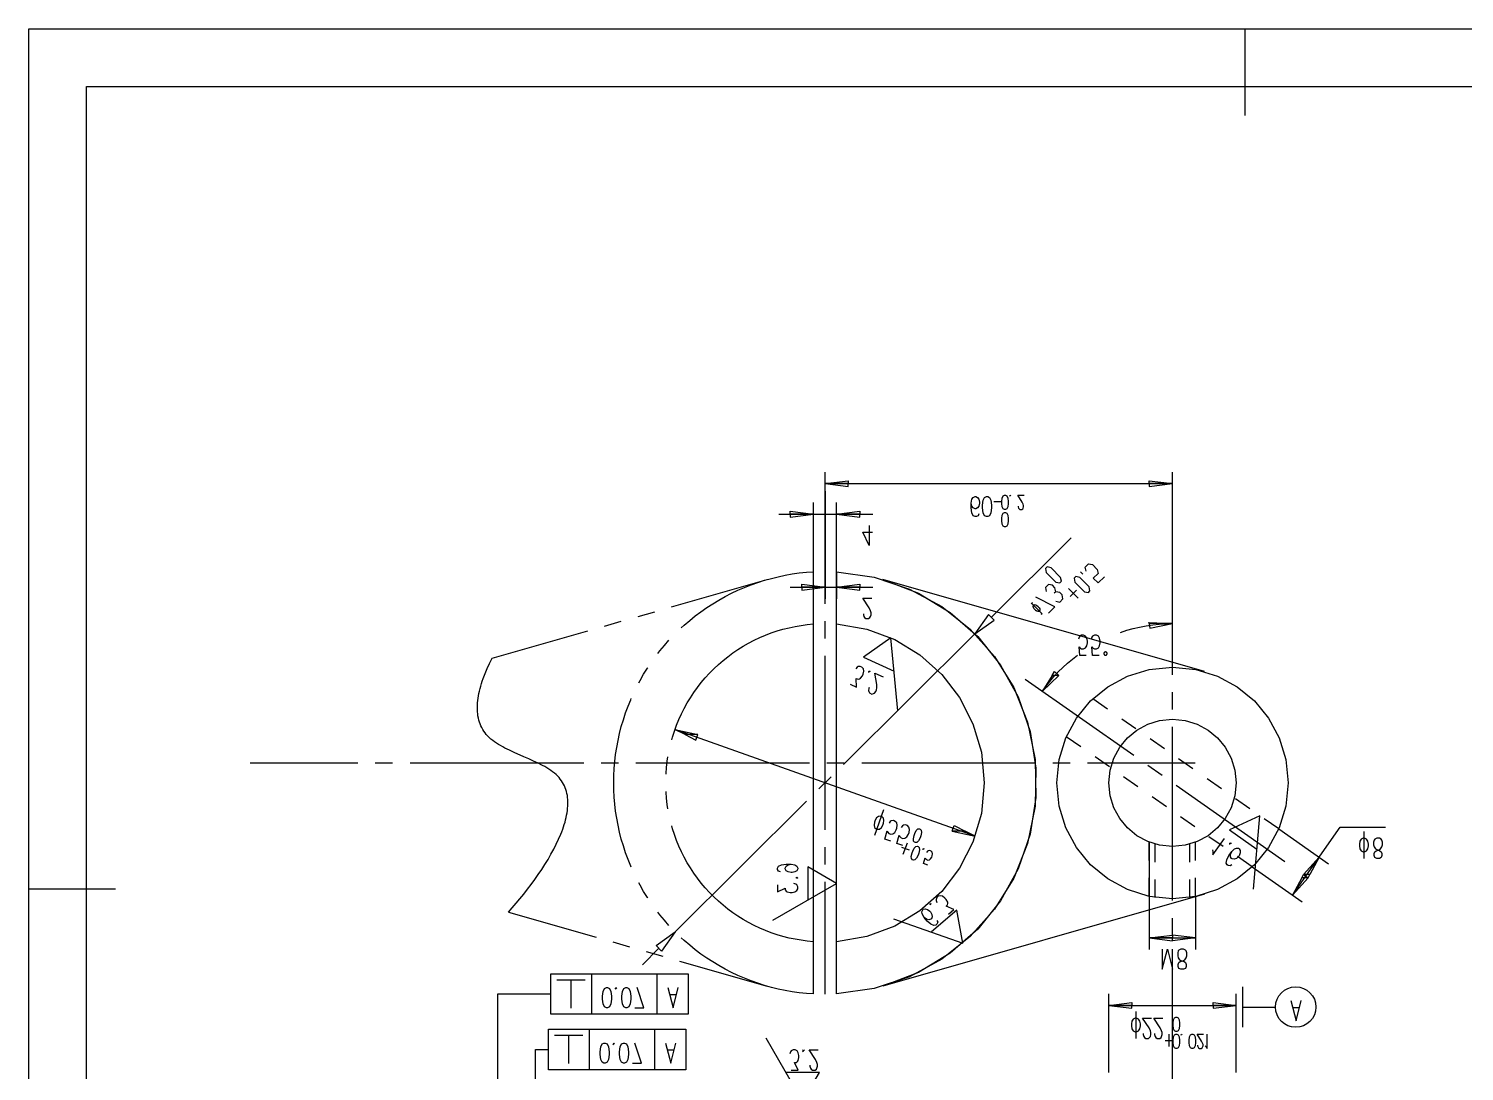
# Model space of a CAD drawing. Header units: millimetres. Extents: x 0 to 420, y 0 to 297.
# Drawn here: x 0 to 247.9, y 117.1 to 297 of the extents above; entities that cross this region are included whole.
import ezdxf

# ---------------------------------------------------------------- set-up
doc = ezdxf.new("R2010")
doc.units = ezdxf.units.MM
doc.layers.add('PDF_GEOMETRY', color=7, linetype='CONTINUOUS')

msp = doc.modelspace()

# ---------------------------------------------------------------- linework, layer by layer
at = {"layer": 'PDF_GEOMETRY'}
for p, q in [((209.9945, 297.038889), (209.9945, 282.042306)), ((137.519833, 217.177056), (137.519833, 220.510806)), ((137.519833, 218.510556), (197.51675, 218.510556)), ((197.51675, 217.177056), (197.51675, 220.510806)), ((137.519833, 197.767222), (137.519833, 217.177056)), ((137.519833, 217.177056), (137.519833, 198.624472)), ((197.51675, 185.511722), (197.51675, 217.177056)), ((129.518833, 213.229472), (145.796, 213.229472)), ((135.519583, 203.291722), (135.519583, 215.229722)), ((139.520083, 203.291722), (139.520083, 215.229722)), ((166.666333, 215.430806), (168.073917, 215.430806)), ((180.001333, 209.123139), (166.232417, 195.417722)), ((135.519583, 130.404306), (135.519583, 203.291722)), ((139.520083, 130.404306), (139.520083, 203.291722)), ((139.520083, 203.291722), (139.520083, 198.624472)), ((110.987417, 197.227472), (127.529167, 201.958222)), ((203.04125, 186.072639), (147.5105, 201.958222)), ((181.631167, 203.281139), (182.043917, 202.868389)), ((131.519083, 200.624722), (145.796, 200.624722)), ((179.567417, 200.402472), (181.207833, 198.740889)), ((180.932667, 200.116722), (179.832, 199.026639)), ((105.2195, 195.576472), (108.10875, 196.401972)), ((173.355, 197.957722), (173.143333, 197.746056)), ((175.006, 196.052722), (173.228, 197.830722)), ((173.852417, 196.655972), (174.011167, 196.539556)), ((174.40275, 197.206306), (174.519167, 197.047556)), ((174.836667, 195.999806), (175.006, 196.052722)), ((99.451583, 193.925472), (102.33025, 194.750972)), ((137.519833, 191.766472), (137.519833, 194.761556)), ((80.020583, 188.369222), (96.562333, 193.099972)), ((140.716, 170.028306), (163.396083, 192.602556)), ((137.519833, 158.767639), (137.519833, 188.760806)), ((190.8175, 171.552306), (172.05325, 184.686222)), ((186.298417, 179.595639), (183.758417, 181.363056)), ((197.51675, 179.510972), (197.51675, 182.516639)), ((163.438417, 157.656389), (111.60125, 176.050222)), ((191.219667, 176.156056), (188.75375, 177.870556)), ((197.51675, 146.512139), (197.51675, 176.515889)), ((181.715833, 173.044556), (179.175833, 174.811972)), ((196.130333, 172.705889), (193.675, 174.430972)), ((186.6265, 169.594389), (184.171167, 171.319472)), ((38.237583, 170.292889), (56.843083, 170.292889)), ((59.84875, 170.292889), (62.843833, 170.292889)), ((65.8495, 170.292889), (95.842667, 170.292889)), ((98.848333, 170.292889), (101.843417, 170.292889)), ((104.849083, 170.292889), (134.84225, 170.292889)), ((137.847917, 170.292889), (140.843, 170.292889)), ((143.848667, 170.292889), (173.841833, 170.292889)), ((176.8475, 170.292889), (179.842583, 170.292889)), ((182.84825, 170.292889), (201.45375, 170.292889)), ((195.728167, 168.102139), (193.272833, 169.827222)), ((201.041, 169.266306), (198.585667, 170.991389)), ((136.4615, 165.794972), (138.58875, 167.911639)), ((191.537167, 166.154806), (189.081833, 167.879889)), ((216.94775, 153.243139), (198.1835, 166.387639)), ((205.96225, 165.826722), (203.506917, 167.551806)), ((111.654167, 141.104056), (134.33425, 163.678306)), ((196.458417, 162.715222), (194.003083, 164.440306)), ((210.872917, 162.387139), (208.417583, 164.101639)), ((147.616333, 162.164889), (146.060583, 157.772806)), ((201.369083, 159.275639), (198.91375, 160.990139)), ((215.86825, 158.894639), (213.32825, 160.662056)), ((215.86825, 158.894639), (224.4725, 152.862139)), ((151.03475, 154.523722), (151.743833, 156.523972)), ((193.51625, 153.433639), (193.51625, 156.608639)), ((193.51625, 156.608639), (193.51625, 138.077222)), ((194.521667, 153.179639), (194.521667, 156.269972)), ((200.522417, 153.179639), (200.522417, 156.269972)), ((201.51725, 153.433639), (201.51725, 156.608639)), ((206.290333, 155.836056), (203.824417, 157.550556)), ((230.5685, 158.460722), (230.5685, 153.793472)), ((137.519833, 152.766889), (137.519833, 155.761972)), ((150.727833, 155.761972), (152.061333, 155.285722)), ((211.275083, 152.332972), (208.745667, 154.110972)), ((211.275083, 152.332972), (219.889917, 146.311056)), ((137.519833, 130.351389), (137.519833, 149.761222)), ((193.51625, 147.252972), (193.51625, 150.427972)), ((194.521667, 147.083639), (194.521667, 150.173972)), ((200.522417, 147.083639), (200.522417, 150.173972)), ((201.51725, 147.252972), (201.51725, 150.427972)), ((0, 148.544139), (14.996583, 148.544139)), ((203.04125, 147.633972), (147.5105, 131.748389)), ((201.51725, 147.252972), (201.51725, 138.077222)), ((82.83575, 144.533056), (97.969917, 140.204472)), ((197.51675, 140.521972), (197.51675, 143.517056)), ((100.859167, 139.378972), (103.737833, 138.553472)), ((193.51625, 140.077472), (201.51725, 140.077472)), ((108.817833, 138.288889), (105.9815, 135.463139)), ((106.627083, 137.727972), (109.516333, 136.902472)), ((197.51675, 107.523139), (197.51675, 137.516306)), ((108.458, 133.907389), (108.458, 126.911806)), ((112.395, 136.076972), (127.529167, 131.748389)), ((91.21775, 132.859639), (96.117833, 132.859639)), ((93.6625, 127.959556), (93.6625, 132.859639)), ((209.687583, 124.646972), (209.687583, 131.653139)), ((81.026, 130.404306), (90.17, 130.404306)), ((81.026, 91.859806), (81.026, 130.404306)), ((110.722833, 130.340806), (111.834083, 130.340806)), ((186.520667, 116.857639), (186.520667, 130.425472)), ((208.523417, 116.857639), (208.523417, 130.425472)), ((186.520667, 128.425222), (208.523417, 128.425222)), ((191.187917, 127.388056), (191.187917, 122.720806)), ((209.687583, 128.150056), (215.286167, 128.150056)), ((218.323583, 128.086556), (219.434833, 128.086556)), ((108.055833, 124.340056), (108.055833, 117.333889)), ((90.805, 123.281722), (95.705083, 123.281722)), ((93.260333, 118.392222), (93.260333, 123.281722)), ((196.257333, 122.392722), (197.6755, 122.392722)), ((196.966417, 121.334389), (196.966417, 123.451056)), ((87.524167, 120.836972), (89.75725, 120.836972)), ((87.524167, 111.851722), (87.524167, 120.836972)), ((110.310083, 120.773472), (111.421333, 120.773472))]:
    msp.add_line(p, q, dxfattribs=at)
for points in [[(0, 297.038889), (419.989, 297.038889), (419.989, 0.059972), (0, 0.059972)], [(9.990667, 287.048222), (409.998333, 287.048222), (409.998333, 10.050639), (9.990667, 10.050639)], [(141.520333, 218.510556), (137.519833, 218.510556), (141.520333, 219.007972), (141.520333, 218.510556), (141.520333, 218.510556)], [(141.520333, 218.013139), (141.520333, 218.510556), (137.519833, 218.510556), (141.520333, 218.013139)], [(197.51675, 218.510556), (193.51625, 218.510556), (193.51625, 219.007972), (197.51675, 218.510556), (197.51675, 218.510556)], [(193.51625, 218.013139), (197.51675, 218.510556), (193.51625, 218.510556), (193.51625, 218.013139)], [(135.519583, 213.229472), (131.519083, 213.229472), (131.519083, 213.726889), (135.519583, 213.229472), (135.519583, 213.229472)], [(131.519083, 212.721472), (135.519583, 213.229472), (131.519083, 213.229472), (131.519083, 212.721472)], [(143.520583, 213.229472), (139.520083, 213.229472), (143.520583, 213.726889), (143.520583, 213.229472), (143.520583, 213.229472)], [(143.520583, 212.721472), (143.520583, 213.229472), (139.520083, 213.229472), (143.520583, 212.721472)], [(137.519833, 200.624722), (133.519333, 200.624722), (133.519333, 201.132722), (137.519833, 200.624722), (137.519833, 200.624722)], [(143.520583, 200.624722), (139.520083, 200.624722), (143.520583, 201.132722), (143.520583, 200.624722), (143.520583, 200.624722)], [(133.519333, 200.127306), (137.519833, 200.624722), (133.519333, 200.624722), (133.519333, 200.127306)], [(143.520583, 200.127306), (143.520583, 200.624722), (139.520083, 200.624722), (143.520583, 200.127306)], [(166.698083, 194.952056), (165.756167, 195.893972), (163.396083, 192.602556), (166.698083, 194.952056), (166.698083, 194.952056)], [(197.51675, 194.338222), (193.495083, 194.338222), (193.463333, 194.539306), (197.51675, 194.338222), (197.51675, 194.338222)], [(193.6115, 193.555056), (197.51675, 194.338222), (193.495083, 194.338222), (193.6115, 193.555056)], [(177.89525, 185.374139), (176.731083, 185.374139), (177.165, 186.062056), (177.89525, 185.374139), (177.89525, 185.374139)], [(175.006, 182.622472), (177.89525, 185.374139), (176.731083, 185.374139), (175.006, 182.622472)], [(115.53825, 175.182389), (113.336917, 175.182389), (111.60125, 176.050222), (115.53825, 175.182389), (115.53825, 175.182389)], [(115.210167, 174.240472), (115.53825, 175.182389), (113.336917, 175.182389), (115.210167, 174.240472)], [(161.713333, 158.524222), (159.501417, 158.524222), (159.8295, 159.466139), (161.713333, 158.524222), (161.713333, 158.524222)], [(163.438417, 157.656389), (161.713333, 158.524222), (159.501417, 158.524222), (163.438417, 157.656389)], [(221.255167, 151.020639), (220.133333, 151.020639), (222.842667, 154.005139), (221.255167, 151.020639), (221.255167, 151.020639)], [(218.2495, 147.454056), (220.958833, 150.449139), (219.837, 150.449139), (218.2495, 147.454056)], [(220.958833, 150.449139), (219.837, 150.449139), (220.133333, 151.020639), (220.958833, 150.449139), (220.958833, 150.449139)], [(220.958833, 150.449139), (221.255167, 151.020639), (220.133333, 151.020639), (220.958833, 150.449139)], [(109.2835, 137.812639), (108.341583, 138.754556), (111.654167, 141.104056), (109.2835, 137.812639), (109.2835, 137.812639)], [(197.51675, 140.077472), (193.51625, 140.077472), (197.51675, 140.574889), (197.51675, 140.077472), (197.51675, 140.077472)], [(197.51675, 139.569472), (197.51675, 140.077472), (193.51625, 140.077472), (197.51675, 139.569472)], [(197.51675, 140.077472), (201.51725, 140.077472), (197.51675, 140.574889), (197.51675, 140.077472), (197.51675, 140.077472)], [(201.51725, 140.077472), (197.51675, 139.569472), (197.51675, 140.077472), (201.51725, 140.077472)], [(90.17, 133.907389), (97.165583, 133.907389), (97.165583, 126.911806), (90.17, 126.911806)], [(190.521167, 128.425222), (186.520667, 128.425222), (190.521167, 128.933222), (190.521167, 128.425222), (190.521167, 128.425222)], [(208.523417, 128.425222), (204.522917, 128.425222), (204.522917, 128.933222), (208.523417, 128.425222), (208.523417, 128.425222)], [(190.521167, 127.927806), (190.521167, 128.425222), (186.520667, 128.425222), (190.521167, 127.927806)], [(204.522917, 127.927806), (208.523417, 128.425222), (204.522917, 128.425222), (204.522917, 127.927806)], [(89.75725, 124.340056), (96.763417, 124.340056), (96.763417, 117.333889), (89.75725, 117.333889)]]:
    msp.add_lwpolyline(points, close=True, dxfattribs=at)
for points in [[(164.094583, 213.303556), (163.98875, 212.975472), (163.650083, 212.806139), (163.427833, 212.806139), (163.09975, 212.975472), (162.8775, 213.472889), (162.761083, 214.308972), (162.761083, 215.134472), (162.8775, 215.801222), (163.09975, 216.139889), (163.427833, 216.309222), (163.54425, 216.309222), (163.872333, 216.139889), (164.094583, 215.801222), (164.211, 215.303806), (164.211, 215.134472), (164.094583, 214.637056), (163.872333, 214.308972), (163.54425, 214.139639), (163.427833, 214.139639), (163.09975, 214.308972), (162.8775, 214.637056), (162.761083, 215.134472)], [(165.38575, 212.806139), (165.047083, 212.975472), (164.824833, 213.472889), (164.708417, 214.308972), (164.708417, 214.806389), (164.824833, 215.642472), (165.047083, 216.139889), (165.38575, 216.309222), (165.608, 216.309222), (165.936083, 216.139889), (166.158333, 215.642472), (166.27475, 214.806389), (166.27475, 214.308972), (166.158333, 213.472889), (165.936083, 212.975472), (165.608, 212.806139), (165.38575, 212.806139)], [(168.507833, 214.012639), (168.275, 214.129056), (168.11625, 214.478306), (168.042167, 215.070972), (168.042167, 215.430806), (168.11625, 216.012889), (168.275, 216.372722), (168.507833, 216.489139), (168.666583, 216.489139), (168.91, 216.372722), (169.058167, 216.012889), (169.142833, 215.430806), (169.142833, 215.070972), (169.058167, 214.478306), (168.91, 214.129056), (168.666583, 214.012639), (168.507833, 214.012639)], [(169.502667, 216.256306), (169.418, 216.372722), (169.502667, 216.489139), (169.57675, 216.372722)], [(170.8785, 214.605306), (170.8785, 214.478306), (170.952583, 214.245472), (171.03725, 214.129056), (171.185417, 214.012639), (171.502917, 214.012639), (171.661667, 214.129056), (171.73575, 214.245472), (171.820417, 214.478306), (171.820417, 214.721722), (171.73575, 214.954556), (171.587583, 215.303806), (170.793833, 216.489139), (171.8945, 216.489139)], [(168.507833, 211.059889), (168.275, 211.176306), (168.11625, 211.525556), (168.042167, 212.118222), (168.042167, 212.467472), (168.11625, 213.060139), (168.275, 213.419972), (168.507833, 213.536389), (168.666583, 213.536389), (168.91, 213.419972), (169.058167, 213.060139), (169.142833, 212.467472), (169.142833, 212.118222), (169.058167, 211.525556), (168.91, 211.176306), (168.666583, 211.059889), (168.507833, 211.059889)], [(145.12925, 211.303306), (145.12925, 207.810806), (144.018, 210.139139), (145.690167, 210.139139)], [(112.68075, 193.586806), (113.2205, 194.084222), (114.151833, 194.888556), (115.104333, 195.661139), (116.088583, 196.401972), (117.094, 197.100472), (118.131167, 197.777806), (119.178917, 198.412806), (120.258417, 199.005472), (121.3485, 199.576972), (122.45975, 200.095556), (123.592167, 200.582389), (124.735167, 201.037472), (125.88875, 201.450222), (127.0635, 201.820639), (128.248833, 202.148722), (129.44475, 202.445056), (130.640667, 202.699056), (131.85775, 202.910722), (133.074833, 203.080056), (134.291917, 203.207056), (135.519583, 203.291722)], [(139.525592, 203.289769), (146.028037, 202.344119), (152.112224, 200.308023), (157.670338, 197.283381), (162.594564, 193.372096), (166.777086, 188.676072), (170.110089, 183.297209), (172.485757, 177.33741), (173.796275, 170.898578), (173.938433, 164.329266), (172.936007, 157.992217), (170.871677, 152.010607), (167.828124, 146.507612), (163.888028, 141.606408), (159.134067, 137.43017), (153.648923, 134.102075), (147.515275, 131.745299)], [(175.588083, 203.842056), (175.715083, 203.154139), (177.366083, 201.503139), (178.054, 201.365556), (178.329167, 201.640722), (178.191583, 202.328639), (176.551167, 203.979639), (175.86325, 204.117222), (175.588083, 203.842056)], [(182.59425, 203.418722), (182.456667, 204.106639), (183.007, 204.656972), (183.694917, 204.519389), (184.520417, 203.693889), (184.658, 203.005972), (183.8325, 202.180472), (184.658, 201.354972), (185.758667, 202.445056)], [(147.515275, 201.950729), (153.648923, 199.593952), (159.134067, 196.265857), (163.888028, 192.08962), (167.828124, 187.188416), (170.871677, 181.685421), (172.936007, 175.703811), (173.938433, 169.366762), (173.796275, 162.79745), (172.485757, 156.358618), (170.110089, 150.398819), (166.777086, 145.019956), (162.594564, 140.323931), (157.670338, 136.412647), (152.112224, 133.388005), (146.028037, 131.351908), (139.525592, 130.406259)], [(177.3555, 199.852139), (177.2285, 200.540056), (176.81575, 200.952806), (176.127833, 201.090389), (175.5775, 200.550639), (175.715083, 199.862722)], [(180.5305, 202.180472), (180.668083, 201.492556), (182.3085, 199.841556), (182.996417, 199.703972), (183.271583, 199.979139), (183.134, 200.667056), (181.493583, 202.318056), (180.805667, 202.455639), (180.5305, 202.180472)], [(144.134417, 196.042139), (144.134417, 195.872806), (144.24025, 195.544722), (144.356667, 195.375389), (144.578917, 195.206056), (145.023417, 195.206056), (145.245667, 195.375389), (145.3515, 195.544722), (145.467917, 195.872806), (145.467917, 196.211472), (145.3515, 196.539556), (145.12925, 197.036972), (144.018, 198.709139), (145.57375, 198.709139)], [(176.11725, 196.147972), (177.217917, 197.238056), (173.915917, 198.899639)], [(177.3555, 198.201139), (178.043417, 198.063556), (178.59375, 198.613889), (178.456167, 199.301806), (178.043417, 199.714556), (177.3555, 199.852139), (177.080333, 199.576972)], [(173.852417, 196.655972), (173.746583, 196.772389), (173.598417, 196.952306), (173.503167, 197.121639), (173.45025, 197.290972), (173.482, 197.428556)], [(173.482, 197.428556), (173.556083, 197.502639), (173.630167, 197.576722), (173.778333, 197.619056), (173.937083, 197.555556), (174.117, 197.460306), (174.296917, 197.312139), (174.40275, 197.206306)], [(174.46625, 196.444306), (174.296917, 196.444306), (174.159333, 196.465472), (174.011167, 196.539556)], [(174.519167, 197.047556), (174.59325, 196.899389), (174.625, 196.761806), (174.614417, 196.592472), (174.5615, 196.497222), (174.46625, 196.444306)], [(111.040333, 174.261639), (111.1885, 174.759056), (111.516583, 175.785639), (111.876417, 176.791056), (112.289167, 177.775306), (112.733667, 178.748972), (113.209917, 179.701472), (113.7285, 180.643389), (114.278833, 181.553556), (114.8715, 182.453139), (115.495917, 183.320972), (116.152083, 184.167639), (116.84, 184.982556), (117.559667, 185.776306), (118.311083, 186.538306), (119.09425, 187.268556), (119.898583, 187.967056), (120.734667, 188.633806), (121.6025, 189.268806), (122.480917, 189.872056), (123.391083, 190.443556), (124.322417, 190.972722), (125.264333, 191.470139), (126.238, 191.925222), (127.22225, 192.348556), (128.217083, 192.729556), (129.233083, 193.068222), (130.259667, 193.375139), (131.296833, 193.639722), (132.344583, 193.861972), (133.392333, 194.041889), (134.450667, 194.179472), (135.519583, 194.274722)], [(139.524538, 194.276025), (144.747319, 193.38777), (149.573319, 191.575099), (153.910199, 188.937328), (157.665619, 185.573771), (160.74724, 181.583746), (163.062723, 177.066568), (164.519728, 172.121552), (165.025917, 166.848014), (164.519728, 161.574476), (163.062723, 156.62946), (160.74724, 152.112282), (157.665619, 148.122256), (153.910199, 144.7587), (149.573319, 142.120929), (144.747319, 140.308258), (139.524538, 139.420003)], [(188.551778, 192.833508), (189.640542, 193.184178), (190.741514, 193.488886), (191.853235, 193.747387), (192.974247, 193.959435), (194.103092, 194.124788), (195.238312, 194.243199), (196.378448, 194.314426), (197.522042, 194.338222)], [(108.637917, 189.162972), (108.99775, 189.628639), (109.780917, 190.570556), (110.564083, 191.459556)], [(150.114, 179.256972), (148.87575, 191.893472), (144.17675, 188.538556), (149.436667, 186.157306)], [(182.615417, 188.834889), (181.504167, 188.834889), (181.38775, 190.337722), (181.504167, 190.168389), (181.83225, 189.999056), (182.170917, 189.999056), (182.499, 190.168389), (182.72125, 190.507056), (182.837667, 191.004472), (182.837667, 191.332556), (182.72125, 191.840556), (182.499, 192.168639), (182.170917, 192.337972), (181.83225, 192.337972), (181.504167, 192.168639), (181.38775, 191.999306), (181.281917, 191.671222)], [(184.837917, 188.834889), (183.726667, 188.834889), (183.61025, 190.337722), (183.726667, 190.168389), (184.05475, 189.999056), (184.393417, 189.999056), (184.7215, 190.168389), (184.94375, 190.507056), (185.060167, 191.004472), (185.060167, 191.332556), (184.94375, 191.840556), (184.7215, 192.168639), (184.393417, 192.337972), (184.05475, 192.337972), (183.726667, 192.168639), (183.61025, 191.999306), (183.504417, 191.671222)], [(175.004057, 182.616705), (175.653437, 183.505608), (176.337042, 184.366779), (177.053952, 185.199274), (177.80325, 186.002146), (178.584018, 186.774449), (179.395335, 187.515239), (180.236285, 188.223569), (181.105948, 188.898492)], [(186.182, 189.168264), (186.177378, 189.101079), (186.16412, 189.038501), (186.143142, 188.981873), (186.115358, 188.932534), (186.081683, 188.891825), (186.043032, 188.861088), (186.000319, 188.841662), (185.954458, 188.834889), (185.908598, 188.841662), (185.865885, 188.861088), (185.827234, 188.891825), (185.793559, 188.932534), (185.765775, 188.981873), (185.744797, 189.038501), (185.731539, 189.101079), (185.726917, 189.168264), (185.731539, 189.235449), (185.744797, 189.298026), (185.765775, 189.354655), (185.793559, 189.403994), (185.827234, 189.444702), (185.865885, 189.47544), (185.908598, 189.494866), (185.954458, 189.501639), (186.000319, 189.494866), (186.043032, 189.47544), (186.081683, 189.444702), (186.115358, 189.403994), (186.143142, 189.354655), (186.16412, 189.298026), (186.177378, 189.235449), (186.182, 189.168264)], [(82.83575, 144.533056), (83.5025, 145.284472), (84.16925, 146.057056), (84.836, 146.840222), (85.492167, 147.655139), (86.13775, 148.480639), (86.783333, 149.316722), (87.397167, 150.163389), (88.000417, 151.020639), (88.593083, 151.888472), (89.154, 152.766889), (89.683167, 153.634722), (90.191167, 154.513139), (90.667417, 155.391556), (91.111917, 156.259389), (91.514083, 157.127222), (91.8845, 157.984472), (92.053833, 158.407806), (92.212583, 158.831139), (92.350167, 159.254472), (92.48775, 159.667222), (92.61475, 160.079972), (92.720583, 160.492722), (92.815833, 160.894889), (92.9005, 161.297056), (92.974583, 161.699222), (93.0275, 162.090806), (93.069833, 162.471806), (93.101583, 162.852806), (93.112167, 163.233806), (93.112167, 163.604222), (93.101583, 163.964056), (93.069833, 164.323889), (93.016917, 164.683722), (92.953417, 165.022389), (92.86875, 165.361056), (92.7735, 165.689139), (92.657083, 166.017222), (92.5195, 166.334722), (92.371333, 166.641639), (92.202, 166.937972), (92.0115, 167.223722), (91.799833, 167.509472), (91.577583, 167.784639), (91.323583, 168.038639), (91.059, 168.292639), (90.77325, 168.536056), (90.476917, 168.779472), (90.148833, 169.001722), (89.82075, 169.223972), (89.4715, 169.435639), (89.111667, 169.647306), (88.74125, 169.848389), (87.968667, 170.250556), (87.164333, 170.620972), (86.338833, 170.991389), (85.50275, 171.361806), (83.830583, 172.092056), (83.015667, 172.473056), (82.2325, 172.864639), (81.8515, 173.065722), (81.481083, 173.277389), (81.12125, 173.489056), (80.772, 173.711306), (80.443917, 173.933556), (80.126417, 174.166389), (79.8195, 174.409806), (79.53375, 174.663806), (79.269167, 174.928389), (79.02575, 175.203556), (78.8035, 175.478722), (78.591833, 175.764472), (78.401333, 176.071389), (78.232, 176.378306), (78.083833, 176.695806), (77.94625, 177.023889), (77.829833, 177.351972), (77.734583, 177.690639), (77.649917, 178.039889), (77.586417, 178.399722), (77.5335, 178.759556), (77.50175, 179.129972), (77.480583, 179.500389), (77.480583, 179.891972), (77.491167, 180.272972), (77.512333, 180.664556), (77.554667, 181.066722), (77.607583, 181.468889), (77.671083, 181.881639), (77.75575, 182.294389), (77.840417, 182.707139), (77.94625, 183.130472), (78.062667, 183.553806), (78.189667, 183.977139), (78.32725, 184.411056), (78.475417, 184.844972), (78.814083, 185.712806), (79.173917, 186.591222), (79.586667, 187.480222), (80.020583, 188.369222)], [(105.37825, 184.135889), (105.579333, 184.516889), (106.193167, 185.585806), (106.849333, 186.633556), (106.90225, 186.718222)], [(141.848417, 183.881889), (142.97025, 183.384472), (142.90675, 184.866139), (143.213667, 184.728556), (143.488833, 184.792056), (143.658167, 184.897889), (143.965083, 185.310639), (144.102667, 185.606972), (144.2085, 186.114972), (144.145, 186.506556), (143.901583, 186.802889), (143.60525, 186.940472), (143.22425, 186.919306), (143.054917, 186.813472), (142.822083, 186.559472)], [(145.086917, 185.892722), (145.055167, 186.093806), (145.2245, 186.199639), (145.25625, 185.998556)], [(217.51925, 166.848014), (217.112978, 162.817879), (215.947772, 159.064198), (214.104043, 155.667385), (211.662207, 152.707852), (208.702675, 150.266015), (205.305862, 148.422285), (201.552179, 147.257078), (197.522042, 146.850806), (193.491904, 147.257078), (189.738222, 148.422285), (186.341408, 150.266015), (183.381876, 152.707852), (180.94004, 155.667385), (179.096312, 159.064198), (177.931105, 162.817879), (177.524833, 166.848014), (177.931105, 170.878149), (179.096312, 174.63183), (180.94004, 178.028643), (183.381876, 180.988175), (186.341408, 183.430013), (189.738222, 185.273742), (193.491904, 186.43895), (197.522042, 186.845222), (201.552179, 186.43895), (205.305862, 185.273742), (208.702675, 183.430013), (211.662207, 180.988175), (214.104043, 178.028643), (215.947772, 174.63183), (217.112978, 170.878149), (217.51925, 166.848014)], [(145.12925, 183.310389), (145.06575, 183.162222), (145.023417, 182.812972), (145.055167, 182.611889), (145.19275, 182.368472), (145.594917, 182.188556), (145.870083, 182.252056), (146.039417, 182.357889), (146.282833, 182.611889), (146.420417, 182.918806), (146.452167, 183.268056), (146.452167, 183.807806), (146.134667, 185.786889), (147.552833, 185.141306)], [(104.065917, 152.269472), (103.960083, 152.491722), (103.494417, 153.634722), (103.071083, 154.788306), (102.690083, 155.952472), (102.340833, 157.137806), (102.033917, 158.323139), (101.769333, 159.529639), (101.5365, 160.736139), (101.356583, 161.953222), (101.208417, 163.170306), (101.102583, 164.397972), (101.039083, 165.625639), (101.017917, 166.853306), (101.039083, 168.080972), (101.102583, 169.308639), (101.208417, 170.536306), (101.356583, 171.753389), (101.5365, 172.970472), (101.769333, 174.176972), (102.033917, 175.383472), (102.340833, 176.568806), (102.690083, 177.754139), (103.071083, 178.918306), (103.494417, 180.071889), (103.960083, 181.204306), (104.065917, 181.437139)], [(208.523417, 166.848014), (208.299908, 164.630854), (207.658874, 162.565784), (206.644554, 160.697042), (205.301187, 159.068869), (203.673013, 157.725502), (201.804272, 156.711182), (199.739201, 156.070148), (197.522042, 155.846639), (195.304882, 156.070148), (193.239812, 156.711182), (191.37107, 157.725502), (189.742896, 159.068869), (188.39953, 160.697042), (187.38521, 162.565784), (186.744176, 164.630854), (186.520667, 166.848014), (186.744176, 169.065173), (187.38521, 171.130244), (188.39953, 172.998985), (189.742896, 174.627159), (191.37107, 175.970526), (193.239812, 176.984846), (195.304882, 177.62588), (197.522042, 177.849389), (199.739201, 177.62588), (201.804272, 176.984846), (203.673013, 175.970526), (205.301187, 174.627159), (206.644554, 172.998985), (207.658874, 171.130244), (208.299908, 169.065173), (208.523417, 166.848014)], [(110.066667, 168.356139), (110.066667, 168.451389), (110.151333, 169.520306), (110.278333, 170.589222), (110.39475, 171.330056)], [(110.39475, 162.376556), (110.278333, 163.117389), (110.151333, 164.186306), (110.066667, 165.244639), (110.066667, 165.350472)], [(211.497333, 148.522972), (212.608583, 161.170056), (207.369833, 158.735889), (212.100583, 155.423306)], [(135.519583, 139.421306), (134.450667, 139.527139), (133.392333, 139.664722), (132.344583, 139.844639), (131.296833, 140.066889), (130.259667, 140.331472), (129.233083, 140.627806), (128.217083, 140.977056), (127.22225, 141.358056), (126.238, 141.781389), (125.264333, 142.236472), (124.322417, 142.733889), (123.391083, 143.263056), (122.480917, 143.834556), (121.6025, 144.427222), (120.734667, 145.072806), (119.898583, 145.739556), (119.09425, 146.438056), (118.311083, 147.168306), (117.559667, 147.930306), (116.84, 148.724056), (116.152083, 149.538972), (115.495917, 150.385639), (114.8715, 151.253472), (114.278833, 152.153056), (113.7285, 153.063222), (113.209917, 153.994556), (112.733667, 154.957639), (112.289167, 155.931306), (111.876417, 156.915556), (111.516583, 157.920972), (111.1885, 158.936972), (111.040333, 159.444972)], [(147.1295, 161.106556), (146.759083, 161.053639), (146.431, 160.820806), (146.166417, 160.386889), (146.05, 160.069389), (145.9865, 159.561389), (146.08175, 159.169806), (146.346333, 158.905222), (146.558, 158.831139), (146.928417, 158.873472), (147.245917, 159.116889), (147.521083, 159.550806), (147.626917, 159.868306), (147.690417, 160.376306), (147.595167, 160.757306), (147.330583, 161.032472), (147.1295, 161.106556)], [(148.886333, 156.767389), (147.838583, 157.137806), (148.24075, 158.587722), (148.283083, 158.397222), (148.547667, 158.122056), (148.854583, 158.016222), (149.225, 158.058556), (149.553083, 158.301972), (149.817667, 158.735889), (149.934083, 159.042806), (149.997583, 159.550806), (149.902333, 159.942389), (149.63775, 160.206972), (149.32025, 160.323389), (148.960417, 160.281056), (148.791083, 160.154056), (148.579417, 159.878889)], [(150.981833, 156.015972), (149.934083, 156.396972), (150.33625, 157.846889), (150.378583, 157.645806), (150.643167, 157.381222), (150.950083, 157.264806), (151.3205, 157.317722), (151.648583, 157.550556), (151.913167, 157.984472), (152.029583, 158.301972), (152.093083, 158.809972), (151.997833, 159.201556), (151.73325, 159.466139), (151.41575, 159.582556), (151.045333, 159.529639), (150.886583, 159.413222), (150.674917, 159.138056)], [(152.982083, 156.587472), (152.802167, 156.777972), (152.770417, 157.169556), (152.897417, 157.751639), (153.013833, 158.079722), (153.278417, 158.608889), (153.553583, 158.894639), (153.807583, 158.926389), (153.95575, 158.873472), (154.14625, 158.682972), (154.167417, 158.291389), (154.051, 157.709306), (153.934583, 157.381222), (153.659417, 156.852056), (153.394833, 156.566306), (153.13025, 156.534556), (152.982083, 156.587472)], [(218.2495, 147.454056), (226.483333, 159.212139), (234.315, 159.212139)], [(204.427667, 155.264556), (204.512333, 154.999972), (204.50175, 154.396722), (206.502, 157.264806)], [(207.412167, 156.227639), (207.412167, 156.428722), (207.602667, 156.502806), (207.592083, 156.301722)], [(230.462667, 157.296556), (230.124, 157.127222), (229.90175, 156.799139), (229.795917, 156.291139), (229.795917, 155.963056), (229.90175, 155.465639), (230.124, 155.126972), (230.462667, 154.957639), (230.684917, 154.957639), (231.013, 155.126972), (231.23525, 155.465639), (231.351667, 155.963056), (231.351667, 156.291139), (231.23525, 156.799139), (231.013, 157.127222), (230.684917, 157.296556), (230.462667, 157.296556)], [(232.801583, 153.793472), (232.462917, 153.962806), (232.357083, 154.290889), (232.357083, 154.629556), (232.462917, 154.957639), (232.685167, 155.126972), (233.129667, 155.296306), (233.468333, 155.465639), (233.690583, 155.793722), (233.796417, 156.132389), (233.796417, 156.629806), (233.690583, 156.957889), (233.574167, 157.127222), (233.246083, 157.296556), (232.801583, 157.296556), (232.462917, 157.127222), (232.357083, 156.957889), (232.240667, 156.629806), (232.240667, 156.132389), (232.357083, 155.793722), (232.579333, 155.465639), (232.907417, 155.296306), (233.351917, 155.126972), (233.574167, 154.957639), (233.690583, 154.629556), (233.690583, 154.290889), (233.574167, 153.962806), (233.246083, 153.793472), (232.801583, 153.793472)], [(152.62225, 153.581806), (152.442333, 153.772306), (152.410583, 154.163889), (152.537583, 154.745972), (152.654, 155.074056), (152.918583, 155.603222), (153.19375, 155.888972), (153.44775, 155.920722), (153.595917, 155.867806), (153.775833, 155.677306), (153.807583, 155.285722), (153.691167, 154.703639), (153.57475, 154.375556), (153.299583, 153.846389), (153.035, 153.560639), (152.770417, 153.528889), (152.62225, 153.581806)], [(154.484917, 155.296306), (154.442583, 155.433889), (154.559, 155.518556), (154.59075, 155.380972)], [(155.28925, 152.639889), (154.548417, 152.904472), (154.834167, 153.931056), (154.865917, 153.793472), (155.045833, 153.602972), (155.268083, 153.518306), (155.532667, 153.550056), (155.754917, 153.719389), (155.945417, 154.026306), (156.030083, 154.248556), (156.072417, 154.608389), (155.998333, 154.883556), (155.818417, 155.074056), (155.596167, 155.158722), (155.331583, 155.126972), (155.22575, 155.042306), (155.067, 154.841222)], [(207.793167, 152.703389), (207.507417, 152.502306), (207.137, 152.555222), (206.957083, 152.682222), (206.777167, 153.010306), (206.883, 153.550056), (207.274583, 154.290889), (207.750833, 154.978806), (208.227083, 155.455056), (208.5975, 155.603222), (208.967917, 155.550306), (209.052583, 155.486806), (209.2325, 155.158722), (209.221917, 154.756556), (209.031417, 154.280306), (208.936167, 154.142722), (208.555167, 153.804056), (208.18475, 153.655889), (207.814333, 153.708806), (207.719083, 153.772306), (207.539167, 154.100389), (207.54975, 154.502556), (207.750833, 154.978806)], [(128.524, 143.146639), (139.520083, 149.496639), (134.52475, 152.375306), (134.52475, 146.607389)], [(129.82575, 151.465139), (129.487083, 151.581556), (129.328333, 151.909639), (129.328333, 152.131889), (129.487083, 152.470556), (129.995083, 152.692806), (130.820583, 152.798639), (131.656667, 152.798639), (132.323417, 152.692806), (132.662083, 152.470556), (132.820833, 152.131889), (132.820833, 152.026056), (132.662083, 151.687389), (132.323417, 151.465139), (131.826, 151.359306), (131.656667, 151.359306), (131.15925, 151.465139), (130.820583, 151.687389), (130.661833, 152.026056), (130.661833, 152.131889), (130.820583, 152.470556), (131.15925, 152.692806), (131.656667, 152.798639)], [(106.90225, 146.998972), (106.849333, 147.073056), (106.193167, 148.120806), (105.579333, 149.179139), (105.37825, 149.581306)], [(129.328333, 149.242639), (129.328333, 148.025556), (130.661833, 148.692306), (130.661833, 148.353639), (130.820583, 148.131389), (130.989917, 148.025556), (131.487333, 147.909139), (131.826, 147.909139), (132.323417, 148.025556), (132.662083, 148.247806), (132.820833, 148.575889), (132.820833, 148.914556), (132.662083, 149.242639), (132.49275, 149.359056), (132.154083, 149.464889)], [(132.49275, 150.470306), (132.662083, 150.576139), (132.820833, 150.470306), (132.662083, 150.353889)], [(158.855833, 144.183806), (159.787167, 144.988139), (158.411333, 145.559639), (158.665333, 145.781889), (158.71825, 146.046472), (158.697083, 146.247556), (158.453667, 146.702639), (158.231417, 146.956639), (157.82925, 147.263556), (157.437667, 147.369389), (157.077833, 147.274139), (156.823833, 147.062472), (156.68625, 146.713222), (156.707417, 146.512139), (156.834417, 146.194639)], [(110.564083, 142.247056), (109.780917, 143.136056), (108.99775, 144.077972), (108.637917, 144.554222)], [(149.352, 143.390056), (161.342917, 139.199056), (160.274, 144.871722), (155.8925, 141.104056)], [(156.845, 143.114889), (156.982583, 142.786806), (156.834417, 142.448139), (156.665083, 142.299972), (156.30525, 142.215306), (155.807833, 142.448139), (155.183417, 142.998472), (154.643667, 143.633472), (154.283833, 144.215556), (154.2415, 144.607139), (154.379083, 144.956389), (154.46375, 145.030472), (154.823583, 145.115139), (155.215167, 145.009306), (155.627917, 144.702389), (155.73375, 144.575389), (155.977167, 144.130889), (156.030083, 143.728722), (155.881917, 143.379472), (155.79725, 143.315972), (155.437417, 143.220722), (155.045833, 143.326556), (154.643667, 143.633472)], [(155.86075, 145.792472), (155.67025, 145.845389), (155.649083, 146.046472), (155.839583, 145.982972)], [(135.519583, 130.404306), (134.291917, 130.499556), (133.074833, 130.626556), (131.85775, 130.795889), (130.640667, 131.007556), (129.44475, 131.261556), (128.248833, 131.547306), (127.0635, 131.885972), (125.88875, 132.256389), (124.735167, 132.669139), (123.592167, 133.113639), (122.45975, 133.611056), (121.3485, 134.129639), (120.258417, 134.701139), (119.178917, 135.293806), (118.131167, 135.928806), (117.094, 136.606139), (116.088583, 137.304639), (115.104333, 138.045472), (114.151833, 138.818056), (113.2205, 139.622389), (112.670167, 140.119806)], [(195.749333, 138.151306), (195.749333, 134.658806), (196.638333, 138.151306), (197.527333, 134.658806), (197.527333, 138.151306)], [(198.966667, 134.658806), (198.638583, 134.817556), (198.522167, 135.156222), (198.522167, 135.484306), (198.638583, 135.822972), (198.860833, 135.992306), (199.305333, 136.151056), (199.633417, 136.320389), (199.855667, 136.659056), (199.972083, 136.987139), (199.972083, 137.484556), (199.855667, 137.823222), (199.749833, 137.981972), (199.411167, 138.151306), (198.966667, 138.151306), (198.638583, 137.981972), (198.522167, 137.823222), (198.416333, 137.484556), (198.416333, 136.987139), (198.522167, 136.659056), (198.744417, 136.320389), (199.083083, 136.151056), (199.527583, 135.992306), (199.749833, 135.822972), (199.855667, 135.484306), (199.855667, 135.156222), (199.749833, 134.817556), (199.411167, 134.658806), (198.966667, 134.658806)], [(97.165583, 133.907389), (113.908417, 133.907389), (113.908417, 126.911806), (97.165583, 126.911806)], [(99.7585, 128.012472), (99.419833, 128.181806), (99.197583, 128.679222), (99.09175, 129.515306), (99.09175, 130.012722), (99.197583, 130.848806), (99.419833, 131.346222), (99.7585, 131.515556), (99.98075, 131.515556), (100.308833, 131.346222), (100.531083, 130.848806), (100.6475, 130.012722), (100.6475, 129.515306), (100.531083, 128.679222), (100.308833, 128.181806), (99.98075, 128.012472), (99.7585, 128.012472)], [(101.420083, 131.176889), (101.31425, 131.346222), (101.420083, 131.515556), (101.5365, 131.346222)], [(103.09225, 128.012472), (102.753583, 128.181806), (102.531333, 128.679222), (102.4255, 129.515306), (102.4255, 130.012722), (102.531333, 130.848806), (102.753583, 131.346222), (103.09225, 131.515556), (103.3145, 131.515556), (103.653167, 131.346222), (103.875417, 130.848806), (103.98125, 130.012722), (103.98125, 129.515306), (103.875417, 128.679222), (103.653167, 128.181806), (103.3145, 128.012472), (103.09225, 128.012472)], [(104.648, 128.012472), (106.20375, 128.012472), (105.0925, 131.515556)], [(110.384167, 131.515556), (111.273167, 128.012472), (112.162167, 131.515556)], [(222.292333, 128.144764), (222.22127, 127.439836), (222.017458, 126.783265), (221.694963, 126.189115), (221.267851, 125.671451), (220.750186, 125.24434), (220.156036, 124.921846), (219.499466, 124.718035), (218.794542, 124.646972), (218.089617, 124.718035), (217.433047, 124.921846), (216.838897, 125.24434), (216.321233, 125.671451), (215.89412, 126.189115), (215.571625, 126.783265), (215.367813, 127.439836), (215.29675, 128.144764), (215.367813, 128.849691), (215.571625, 129.506263), (215.89412, 130.100413), (216.321233, 130.618077), (216.838897, 131.045188), (217.433047, 131.367682), (218.089617, 131.571493), (218.794542, 131.642556), (219.499466, 131.571493), (220.156036, 131.367682), (220.750186, 131.045188), (221.267851, 130.618077), (221.694963, 130.100413), (222.017458, 129.506263), (222.22127, 128.849691), (222.292333, 128.144764)], [(217.984917, 129.250722), (218.873917, 125.758222), (219.762917, 129.250722)], [(96.763417, 124.340056), (113.50625, 124.340056), (113.50625, 117.333889), (96.763417, 117.333889)], [(191.082083, 126.223889), (190.743417, 126.054556), (190.521167, 125.726472), (190.415333, 125.229056), (190.415333, 124.890389), (190.521167, 124.392972), (190.743417, 124.054306), (191.082083, 123.895556), (191.304333, 123.895556), (191.632417, 124.054306), (191.854667, 124.392972), (191.971083, 124.890389), (191.971083, 125.229056), (191.854667, 125.726472), (191.632417, 126.054556), (191.304333, 126.223889), (191.082083, 126.223889)], [(192.4685, 123.556889), (192.4685, 123.387556), (192.584917, 123.059472), (192.69075, 122.890139), (192.913, 122.720806), (193.3575, 122.720806), (193.57975, 122.890139), (193.696167, 123.059472), (193.802, 123.387556), (193.802, 123.726222), (193.696167, 124.054306), (193.473917, 124.562306), (192.362667, 126.223889), (193.918417, 126.223889)], [(194.415833, 123.556889), (194.415833, 123.387556), (194.53225, 123.059472), (194.638083, 122.890139), (194.870917, 122.720806), (195.315417, 122.720806), (195.537667, 122.890139), (195.6435, 123.059472), (195.759917, 123.387556), (195.759917, 123.726222), (195.6435, 124.054306), (195.42125, 124.562306), (194.31, 126.223889), (195.86575, 126.223889)], [(198.109417, 123.927306), (197.876583, 124.054306), (197.717833, 124.403556), (197.633167, 124.996222), (197.633167, 125.345472), (197.717833, 125.938139), (197.876583, 126.287389), (198.109417, 126.403806), (198.268167, 126.403806), (198.501, 126.287389), (198.65975, 125.938139), (198.733833, 125.345472), (198.733833, 124.996222), (198.65975, 124.403556), (198.501, 124.054306), (198.268167, 123.927306), (198.109417, 123.927306)], [(99.34575, 118.434556), (99.017667, 118.603889), (98.795417, 119.101306), (98.679, 119.937389), (98.679, 120.434806), (98.795417, 121.270889), (99.017667, 121.768306), (99.34575, 121.937639), (99.568, 121.937639), (99.906667, 121.768306), (100.128917, 121.270889), (100.245333, 120.434806), (100.245333, 119.937389), (100.128917, 119.101306), (99.906667, 118.603889), (99.568, 118.434556), (99.34575, 118.434556)], [(101.017917, 121.609556), (100.912083, 121.768306), (101.017917, 121.937639), (101.134333, 121.768306)], [(102.690083, 118.434556), (102.351417, 118.603889), (102.129167, 119.101306), (102.023333, 119.937389), (102.023333, 120.434806), (102.129167, 121.270889), (102.351417, 121.768306), (102.690083, 121.937639), (102.912333, 121.937639), (103.240417, 121.768306), (103.462667, 121.270889), (103.579083, 120.434806), (103.579083, 119.937389), (103.462667, 119.101306), (103.240417, 118.603889), (102.912333, 118.434556), (102.690083, 118.434556)], [(104.245833, 118.434556), (105.801583, 118.434556), (104.690333, 121.937639)], [(109.982, 121.937639), (110.871, 118.434556), (111.76, 121.937639)], [(127.296333, 122.858389), (133.646333, 111.851722), (136.535583, 116.857639), (130.757083, 116.857639)], [(198.109417, 120.974556), (197.876583, 121.090972), (197.717833, 121.450806), (197.633167, 122.043472), (197.633167, 122.392722), (197.717833, 122.985389), (197.876583, 123.334639), (198.109417, 123.451056), (198.268167, 123.451056), (198.501, 123.334639), (198.65975, 122.985389), (198.733833, 122.392722), (198.733833, 122.043472), (198.65975, 121.450806), (198.501, 121.090972), (198.268167, 120.974556), (198.109417, 120.974556)], [(199.093667, 123.218222), (199.019583, 123.334639), (199.093667, 123.451056), (199.16775, 123.334639)], [(200.861083, 120.974556), (200.62825, 121.090972), (200.4695, 121.450806), (200.395417, 122.043472), (200.395417, 122.392722), (200.4695, 122.985389), (200.62825, 123.334639), (200.861083, 123.451056), (201.019833, 123.451056), (201.26325, 123.334639), (201.411417, 122.985389), (201.496083, 122.392722), (201.496083, 122.043472), (201.411417, 121.450806), (201.26325, 121.090972), (201.019833, 120.974556), (200.861083, 120.974556)], [(201.845333, 121.567222), (201.845333, 121.450806), (201.93, 121.217972), (202.004083, 121.090972), (202.162833, 120.974556), (202.480333, 120.974556), (202.639083, 121.090972), (202.713167, 121.217972), (202.797833, 121.450806), (202.797833, 121.683639), (202.713167, 121.916472), (202.554417, 122.276306), (201.77125, 123.451056), (202.871917, 123.451056)], [(203.147083, 121.450806), (203.305833, 121.334389), (203.538667, 120.974556), (203.538667, 123.451056)], [(131.677833, 117.259806), (132.9055, 117.259806), (132.23875, 118.593306), (132.566833, 118.593306), (132.789083, 118.752056), (132.9055, 118.921389), (133.011333, 119.418806), (133.011333, 119.757472), (132.9055, 120.254889), (132.68325, 120.593556), (132.344583, 120.752306), (132.0165, 120.752306), (131.677833, 120.593556), (131.572, 120.424222), (131.455583, 120.085556)], [(133.7945, 120.424222), (133.678083, 120.593556), (133.7945, 120.752306), (133.900333, 120.593556)], [(134.90575, 118.085306), (134.90575, 117.926556), (135.011583, 117.587889), (135.128, 117.418556), (135.35025, 117.259806), (135.79475, 117.259806), (136.017, 117.418556), (136.122833, 117.587889), (136.23925, 117.926556), (136.23925, 118.254639), (136.122833, 118.593306), (135.900583, 119.090722), (134.789333, 120.752306), (136.345083, 120.752306)]]:
    msp.add_lwpolyline(points, dxfattribs=at)

doc.saveas('drawing.dxf')
